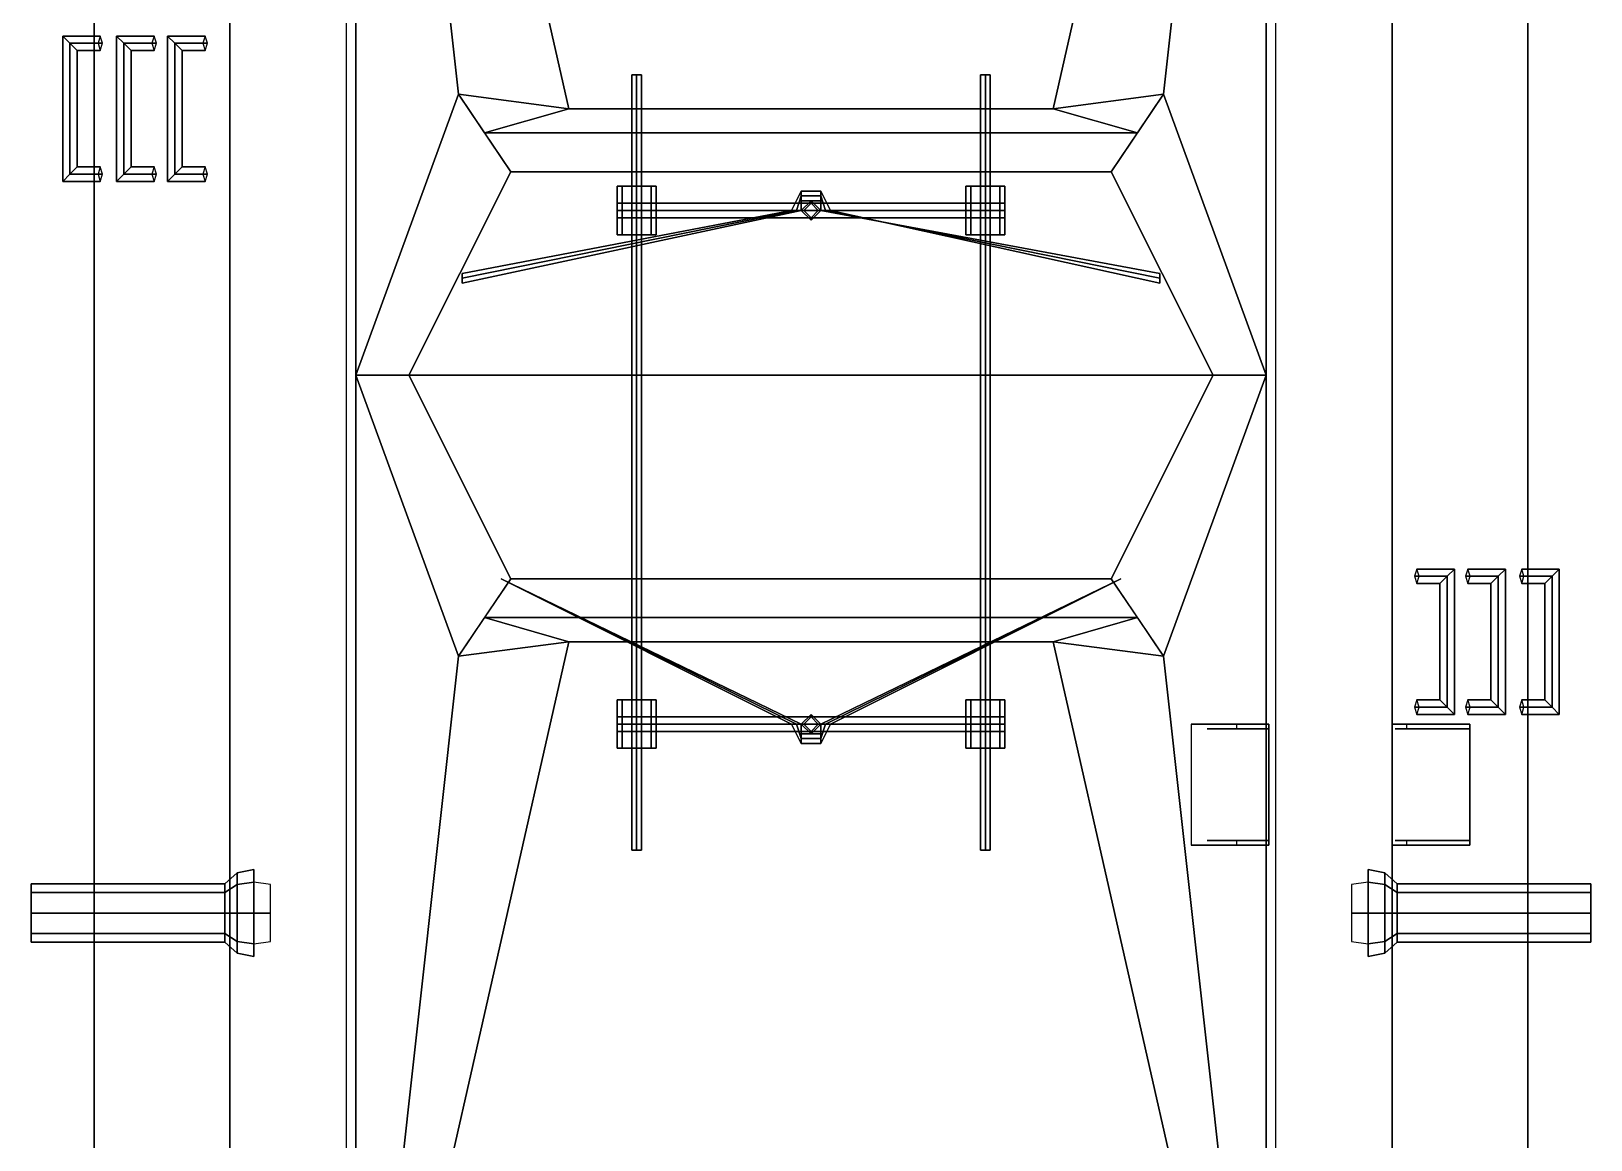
# Model space of a CAD drawing. Header units: millimetres. Extents: x -1.6 to 3, y -4.5 to 11.
# Drawn here: x -1.61 to 1.61, y -1.578 to 0.71 of the extents above; entities that cross this region are included whole.
import ezdxf

# ---------------------------------------------------------------- set-up
doc = ezdxf.new("R2010")
doc.units = ezdxf.units.MM
for name, color, linetype in [('gun', 1, 'Continuous'), ('ladder', 3, 'Continuous'), ('sleeve', 5, 'Continuous')]:
    doc.layers.add(name, color=color, linetype=linetype)

msp = doc.modelspace()

# ---------------------------------------------------------------- linework, layer by layer
for points in [[(-1.2, 3.88, 1.45), (-1.48, 4.3, 0.57), (-1.48, -4.3, 0.57), (-1.2, -3.88, 1.45)], [(-1.48, -4.3, 0.57), (-1.48, 4.3, 0.57), (-0.96, 2.52, 0.09), (-0.96, -2.52, 0.09)], [(0.96, 2.52, 0.09), (1.48, 4.3, 0.57), (1.48, -4.3, 0.57), (0.96, -2.52, 0.09)], [(1.48, -4.3, 0.57), (1.48, 4.3, 0.57), (1.2, 3.88, 1.45), (1.2, -3.88, 1.45)], [(-1.2, -3.88, 1.45), (-0.94, -2.49, 1.71), (-0.94, 2.49, 1.71), (-1.2, 3.88, 1.45)], [(0.94, 2.49, 1.71), (0.94, -2.49, 1.71), (1.2, -3.88, 1.45), (1.2, 3.88, 1.45)], [(0.5, 0.55, 1.98), (0.94, 2.49, 1.71), (-0.94, 2.49, 1.71), (-0.5, 0.55, 1.98)], [(-0.94, 2.49, 1.71), (-0.94, 0, 1.71), (-0.7281, 0.58, 1.84)], [(-0.94, 2.49, 1.71), (-0.7281, 0.58, 1.84), (-0.5, 0.55, 1.98)], [(0.5, 0.55, 1.98), (0.7281, 0.58, 1.84), (0.94, 2.49, 1.71), (0.5, 0.55, 1.98)], [(0.7281, 0.58, 1.84), (0.94, 0, 1.71), (0.94, 2.49, 1.71), (0.7281, 0.58, 1.84)], [(-0.36, 0.62, 3.56), (-0.37, 0.62, 3.55), (-0.37, -0.98, 3.55), (-0.36, -0.98, 3.56)], [(-0.37, 0.62, 3.55), (-0.36, 0.62, 3.54), (-0.36, -0.98, 3.54), (-0.37, -0.98, 3.55)], [(-0.35, 0.62, 3.55), (-0.36, 0.62, 3.56), (-0.36, -0.98, 3.56), (-0.35, -0.98, 3.55)], [(-0.36, 0.62, 3.54), (-0.35, 0.62, 3.55), (-0.35, -0.98, 3.55), (-0.36, -0.98, 3.54)], [(0.36, 0.62, 3.56), (0.35, 0.62, 3.55), (0.35, -0.98, 3.55), (0.36, -0.98, 3.56)], [(0.35, 0.62, 3.55), (0.36, 0.62, 3.54), (0.36, -0.98, 3.54), (0.35, -0.98, 3.55)], [(0.37, 0.62, 3.55), (0.36, 0.62, 3.56), (0.36, -0.98, 3.56), (0.37, -0.98, 3.55)], [(0.36, 0.62, 3.54), (0.37, 0.62, 3.55), (0.37, -0.98, 3.55), (0.36, -0.98, 3.54)], [(-0.7281, 0.58, 1.84), (-0.94, 0, 1.71), (-0.83, 0, 2.72), (-0.62, 0.42, 2.72)], [(-0.6741, 0.5, 2.28), (-0.5, 0.55, 1.98), (-0.7281, 0.58, 1.84), (-0.6741, 0.5, 2.28)], [(0.5, 0.55, 1.98), (0.5, 0.55, 1.98), (0.6741, 0.5, 2.28), (0.7281, 0.58, 1.84)], [(0.83, 0, 2.72), (0.94, 0, 1.71), (0.7281, 0.58, 1.84), (0.62, 0.42, 2.72)], [(-0.5, 0.55, 1.98), (-0.6741, 0.5, 2.28), (0.6741, 0.5, 2.28), (0.5, 0.55, 1.98)], [(-0.6741, 0.5, 2.28), (-0.62, 0.42, 2.72), (0.62, 0.42, 2.72), (0.6741, 0.5, 2.28)], [(-0.62, 0.42, 2.72), (-0.83, 0, 2.72), (0.83, 0, 2.72), (0.62, 0.42, 2.72)], [(-0.33, 0.39, 3.54), (-0.32, 0.39, 3.46), (-0.4, 0.39, 3.46), (-0.39, 0.39, 3.54)], [(-0.4, 0.39, 3.46), (-0.4, 0.29, 3.46), (-0.39, 0.29, 3.54), (-0.39, 0.39, 3.54)], [(-0.32, 0.39, 3.46), (-0.32, 0.29, 3.46), (-0.4, 0.29, 3.46), (-0.4, 0.39, 3.46)], [(-0.39, 0.39, 3.54), (-0.39, 0.29, 3.54), (-0.33, 0.29, 3.54), (-0.33, 0.39, 3.54)], [(-0.33, 0.29, 3.54), (-0.32, 0.29, 3.46), (-0.32, 0.39, 3.46), (-0.33, 0.39, 3.54)], [(0.32, 0.39, 3.46), (0.32, 0.29, 3.46), (0.33, 0.29, 3.54), (0.33, 0.39, 3.54)], [(0.39, 0.39, 3.54), (0.4, 0.39, 3.46), (0.32, 0.39, 3.46), (0.33, 0.39, 3.54)], [(0.4, 0.39, 3.46), (0.4, 0.29, 3.46), (0.32, 0.29, 3.46), (0.32, 0.39, 3.46)], [(0.33, 0.39, 3.54), (0.33, 0.29, 3.54), (0.39, 0.29, 3.54), (0.39, 0.39, 3.54)], [(0.39, 0.29, 3.54), (0.4, 0.29, 3.46), (0.4, 0.39, 3.46), (0.39, 0.39, 3.54)], [(0.4, 0.34, 3.465), (0.4, 0.355, 3.45), (-0.4, 0.355, 3.45), (-0.4, 0.34, 3.465)], [(0.4, 0.355, 3.45), (0.4, 0.34, 3.435), (-0.4, 0.34, 3.435), (-0.4, 0.355, 3.45)], [(-0.4, 0.34, 3.465), (-0.4, 0.355, 3.45), (-0.4, 0.34, 3.435), (-0.4, 0.325, 3.45)], [(-0.02, 0.37, 2.91), (-0.02, 0.38, 2.9), (-0.04, 0.34, 2.88), (-0.03, 0.34, 2.89)], [(-0.02, 0.38, 2.9), (-0.02, 0.37, 2.89), (-0.03, 0.34, 2.87), (-0.04, 0.34, 2.88)], [(-0.02, 0.36, 2.9), (-0.02, 0.37, 2.91), (-0.03, 0.34, 2.89), (-0.02, 0.34, 2.88)], [(-0.02, 0.37, 2.89), (-0.02, 0.36, 2.9), (-0.02, 0.34, 2.88), (-0.03, 0.34, 2.87)], [(0.02, 0.37, 2.91), (0.02, 0.38, 2.9), (-0.02, 0.38, 2.9), (-0.02, 0.37, 2.91)], [(0.02, 0.38, 2.9), (0.02, 0.37, 2.89), (-0.02, 0.37, 2.89), (-0.02, 0.38, 2.9)], [(0.02, 0.36, 2.9), (0.02, 0.37, 2.91), (-0.02, 0.37, 2.91), (-0.02, 0.36, 2.9)], [(0.02, 0.37, 2.89), (0.02, 0.36, 2.9), (-0.02, 0.36, 2.9), (-0.02, 0.37, 2.89)], [(0, 0.36, 2.72), (-0.02, 0.34, 2.72), (-0.0151, 0.34, 3.435), (0, 0.355, 3.45)], [(0.02, 0.34, 2.72), (0, 0.36, 2.72), (0, 0.355, 3.45), (0.0151, 0.34, 3.435)], [(0.02, 0.37, 2.89), (0.02, 0.38, 2.9), (0.04, 0.34, 2.88), (0.03, 0.34, 2.87)], [(0.02, 0.38, 2.9), (0.02, 0.37, 2.91), (0.03, 0.34, 2.89), (0.04, 0.34, 2.88)], [(0.02, 0.36, 2.9), (0.02, 0.37, 2.89), (0.03, 0.34, 2.87), (0.02, 0.34, 2.88)], [(0.02, 0.37, 2.91), (0.02, 0.36, 2.9), (0.02, 0.34, 2.88), (0.03, 0.34, 2.89)], [(0.4, 0.325, 3.45), (0.4, 0.34, 3.435), (0.4, 0.355, 3.45), (0.4, 0.34, 3.465)], [(-0.02, 0.34, 2.88), (-0.03, 0.34, 2.89), (-0.72, 0.2, 2.73), (-0.72, 0.19, 2.72)], [(-0.03, 0.34, 2.89), (-0.04, 0.34, 2.88), (-0.72, 0.21, 2.72), (-0.72, 0.2, 2.73)], [(-0.04, 0.34, 2.88), (-0.03, 0.34, 2.87), (-0.72, 0.2, 2.71), (-0.72, 0.21, 2.72)], [(-0.03, 0.34, 2.87), (-0.02, 0.34, 2.88), (-0.72, 0.19, 2.72), (-0.72, 0.2, 2.71)], [(0.4, 0.325, 3.45), (0.4, 0.34, 3.465), (-0.4, 0.34, 3.465), (-0.4, 0.325, 3.45)], [(0.4, 0.34, 3.435), (0.4, 0.325, 3.45), (-0.4, 0.325, 3.45), (-0.4, 0.34, 3.435)], [(-0.02, 0.34, 2.72), (0, 0.32, 2.72), (0, 0.325, 3.45), (-0.0151, 0.34, 3.435)], [(0, 0.32, 2.72), (0.02, 0.34, 2.72), (0.0151, 0.34, 3.435), (0, 0.325, 3.45)], [(0.02, 0.34, 2.88), (0.03, 0.34, 2.89), (0.72, 0.2, 2.73), (0.72, 0.21, 2.72)], [(0.03, 0.34, 2.87), (0.02, 0.34, 2.88), (0.72, 0.21, 2.72), (0.72, 0.2, 2.71)], [(0.03, 0.34, 2.89), (0.04, 0.34, 2.88), (0.72, 0.19, 2.72), (0.72, 0.2, 2.73)], [(0.04, 0.34, 2.88), (0.03, 0.34, 2.87), (0.72, 0.2, 2.71), (0.72, 0.19, 2.72)], [(-0.39, 0.29, 3.54), (-0.4, 0.29, 3.46), (-0.32, 0.29, 3.46), (-0.33, 0.29, 3.54)], [(0.33, 0.29, 3.54), (0.32, 0.29, 3.46), (0.4, 0.29, 3.46), (0.39, 0.29, 3.54)], [(-0.7281, -0.58, 1.84), (-0.94, 0, 1.71), (-0.94, -2.49, 1.71), (-0.7281, -0.58, 1.84)], [(-0.83, 0, 2.72), (-0.94, 0, 1.71), (-0.7281, -0.58, 1.84), (-0.62, -0.42, 2.72)], [(0.62, -0.42, 2.72), (0.83, 0, 2.72), (-0.83, 0, 2.72), (-0.62, -0.42, 2.72)], [(0.7281, -0.58, 1.84), (0.94, 0, 1.71), (0.83, 0, 2.72), (0.62, -0.42, 2.72)], [(0.94, -2.49, 1.71), (0.94, 0, 1.71), (0.7281, -0.58, 1.84)], [(0.6741, -0.5, 2.28), (0.62, -0.42, 2.72), (-0.62, -0.42, 2.72), (-0.6741, -0.5, 2.28)], [(-0.02, -0.72, 2.88), (-0.03, -0.72, 2.89), (-0.64, -0.42, 2.55), (-0.64, -0.42, 2.54)], [(-0.03, -0.72, 2.89), (-0.04, -0.72, 2.88), (-0.64, -0.42, 2.54), (-0.64, -0.42, 2.55)], [(-0.04, -0.72, 2.88), (-0.03, -0.72, 2.87), (-0.64, -0.42, 2.53), (-0.64, -0.42, 2.54)], [(-0.03, -0.72, 2.87), (-0.02, -0.72, 2.88), (-0.64, -0.42, 2.54), (-0.64, -0.42, 2.53)], [(0.02, -0.72, 2.88), (0.03, -0.72, 2.89), (0.64, -0.42, 2.55), (0.64, -0.42, 2.54)], [(0.03, -0.72, 2.87), (0.02, -0.72, 2.88), (0.64, -0.42, 2.54), (0.64, -0.42, 2.53)], [(0.03, -0.72, 2.89), (0.04, -0.72, 2.88), (0.64, -0.42, 2.54), (0.64, -0.42, 2.55)], [(0.04, -0.72, 2.88), (0.03, -0.72, 2.87), (0.64, -0.42, 2.53), (0.64, -0.42, 2.54)], [(-0.5, -0.55, 1.98), (-0.5, -0.55, 1.98), (-0.6741, -0.5, 2.28), (-0.7281, -0.58, 1.84)], [(0.5, -0.55, 1.98), (0.6741, -0.5, 2.28), (-0.6741, -0.5, 2.28), (-0.5, -0.55, 1.98)], [(0.6741, -0.5, 2.28), (0.5, -0.55, 1.98), (0.7281, -0.58, 1.84), (0.6741, -0.5, 2.28)], [(-0.5, -0.55, 1.98), (-0.7281, -0.58, 1.84), (-0.94, -2.49, 1.71), (-0.5, -0.55, 1.98)], [(-0.5, -0.55, 1.98), (-0.94, -2.49, 1.71), (0.94, -2.49, 1.71), (0.5, -0.55, 1.98)], [(0.94, -2.49, 1.71), (0.7281, -0.58, 1.84), (0.5, -0.55, 1.98)], [(-0.33, -0.67, 3.54), (-0.32, -0.67, 3.46), (-0.4, -0.67, 3.46), (-0.39, -0.67, 3.54)], [(-0.39, -0.67, 3.54), (-0.4, -0.67, 3.46), (-0.4, -0.77, 3.46), (-0.39, -0.77, 3.54)], [(-0.4, -0.77, 3.46), (-0.4, -0.67, 3.46), (-0.32, -0.67, 3.46), (-0.32, -0.77, 3.46)], [(-0.33, -0.77, 3.54), (-0.33, -0.67, 3.54), (-0.39, -0.67, 3.54), (-0.39, -0.77, 3.54)], [(-0.32, -0.77, 3.46), (-0.32, -0.67, 3.46), (-0.33, -0.67, 3.54), (-0.33, -0.77, 3.54)], [(0.33, -0.67, 3.54), (0.32, -0.67, 3.46), (0.32, -0.77, 3.46), (0.33, -0.77, 3.54)], [(0.39, -0.67, 3.54), (0.4, -0.67, 3.46), (0.32, -0.67, 3.46), (0.33, -0.67, 3.54)], [(0.32, -0.77, 3.46), (0.32, -0.67, 3.46), (0.4, -0.67, 3.46), (0.4, -0.77, 3.46)], [(0.39, -0.77, 3.54), (0.39, -0.67, 3.54), (0.33, -0.67, 3.54), (0.33, -0.77, 3.54)], [(0.4, -0.77, 3.46), (0.4, -0.67, 3.46), (0.39, -0.67, 3.54), (0.39, -0.77, 3.54)], [(-0.4, -0.705, 3.45), (-0.4, -0.72, 3.435), (-0.4, -0.735, 3.45), (-0.4, -0.72, 3.465)], [(-0.4, -0.72, 3.435), (-0.4, -0.705, 3.45), (0.4, -0.705, 3.45), (0.4, -0.72, 3.435)], [(-0.4, -0.705, 3.45), (-0.4, -0.72, 3.465), (0.4, -0.72, 3.465), (0.4, -0.705, 3.45)], [(0, -0.7, 1.95), (-0.02, -0.72, 1.95), (-0.0151, -0.72, 3.435), (0, -0.705, 3.45)], [(0.02, -0.72, 1.95), (0, -0.7, 1.95), (0, -0.705, 3.45), (0.0151, -0.72, 3.435)], [(0.4, -0.72, 3.465), (0.4, -0.735, 3.45), (0.4, -0.72, 3.435), (0.4, -0.705, 3.45)], [(-0.4, -0.735, 3.45), (-0.4, -0.72, 3.435), (0.4, -0.72, 3.435), (0.4, -0.735, 3.45)], [(-0.4, -0.72, 3.465), (-0.4, -0.735, 3.45), (0.4, -0.735, 3.45), (0.4, -0.72, 3.465)], [(-0.02, -0.75, 2.89), (-0.02, -0.76, 2.9), (-0.04, -0.72, 2.88), (-0.03, -0.72, 2.87)], [(-0.02, -0.76, 2.9), (-0.02, -0.75, 2.91), (-0.03, -0.72, 2.89), (-0.04, -0.72, 2.88)], [(-0.02, -0.74, 2.9), (-0.02, -0.75, 2.89), (-0.03, -0.72, 2.87), (-0.02, -0.72, 2.88)], [(-0.02, -0.75, 2.91), (-0.02, -0.74, 2.9), (-0.02, -0.72, 2.88), (-0.03, -0.72, 2.89)], [(-0.02, -0.72, 1.95), (0, -0.74, 1.95), (0, -0.735, 3.45), (-0.0151, -0.72, 3.435)], [(-0.02, -0.74, 2.9), (-0.02, -0.75, 2.91), (0.02, -0.75, 2.91), (0.02, -0.74, 2.9)], [(-0.02, -0.75, 2.89), (-0.02, -0.74, 2.9), (0.02, -0.74, 2.9), (0.02, -0.75, 2.89)], [(0, -0.74, 1.95), (0.02, -0.72, 1.95), (0.0151, -0.72, 3.435), (0, -0.735, 3.45)], [(0.02, -0.74, 2.9), (0.02, -0.75, 2.91), (0.03, -0.72, 2.89), (0.02, -0.72, 2.88)], [(0.02, -0.75, 2.91), (0.02, -0.76, 2.9), (0.04, -0.72, 2.88), (0.03, -0.72, 2.89)], [(0.02, -0.76, 2.9), (0.02, -0.75, 2.89), (0.03, -0.72, 2.87), (0.04, -0.72, 2.88)], [(0.02, -0.75, 2.89), (0.02, -0.74, 2.9), (0.02, -0.72, 2.88), (0.03, -0.72, 2.87)], [(-0.39, -0.77, 3.54), (-0.4, -0.77, 3.46), (-0.32, -0.77, 3.46), (-0.33, -0.77, 3.54)], [(-0.02, -0.75, 2.91), (-0.02, -0.76, 2.9), (0.02, -0.76, 2.9), (0.02, -0.75, 2.91)], [(-0.02, -0.76, 2.9), (-0.02, -0.75, 2.89), (0.02, -0.75, 2.89), (0.02, -0.76, 2.9)], [(0.33, -0.77, 3.54), (0.32, -0.77, 3.46), (0.4, -0.77, 3.46), (0.39, -0.77, 3.54)]]:
    msp.add_3dface(points)
at = {"layer": 'gun'}
for points in [[(-1.61, -1.1524, 1.4824), (-1.61, -1.05, 1.44), (-1.61, -1.0676, 1.3976), (-1.61, -1.17, 1.44)], [(-1.61, -1.11, 1.5), (-1.61, -1.0676, 1.4824), (-1.61, -1.05, 1.44), (-1.61, -1.1524, 1.4824)], [(-1.21, -1.0676, 1.4824), (-1.21, -1.05, 1.44), (-1.61, -1.05, 1.44), (-1.61, -1.0676, 1.4824)], [(-1.21, -1.05, 1.44), (-1.21, -1.0676, 1.3976), (-1.61, -1.0676, 1.3976), (-1.61, -1.05, 1.44)], [(1.21, -1.05, 1.44), (1.21, -1.0676, 1.4824), (1.61, -1.0676, 1.4824), (1.61, -1.05, 1.44)], [(1.21, -1.0676, 1.3976), (1.21, -1.05, 1.44), (1.61, -1.05, 1.44), (1.61, -1.0676, 1.3976)], [(1.61, -1.0676, 1.4824), (1.61, -1.17, 1.44), (1.61, -1.1524, 1.3976), (1.61, -1.05, 1.44)], [(1.61, -1.05, 1.44), (1.61, -1.1524, 1.3976), (1.61, -1.11, 1.38), (1.61, -1.0676, 1.3976)], [(-1.61, -1.17, 1.44), (-1.61, -1.0676, 1.3976), (-1.61, -1.11, 1.38), (-1.61, -1.1524, 1.3976)], [(-1.21, -1.0676, 1.3976), (-1.21, -1.11, 1.38), (-1.61, -1.11, 1.38), (-1.61, -1.0676, 1.3976)], [(-1.21, -1.11, 1.5), (-1.21, -1.0676, 1.4824), (-1.61, -1.0676, 1.4824), (-1.61, -1.11, 1.5)], [(1.21, -1.11, 1.38), (1.21, -1.0676, 1.3976), (1.61, -1.0676, 1.3976), (1.61, -1.11, 1.38)], [(1.21, -1.0676, 1.4824), (1.21, -1.11, 1.5), (1.61, -1.11, 1.5), (1.61, -1.0676, 1.4824)], [(1.61, -1.11, 1.5), (1.61, -1.1524, 1.4824), (1.61, -1.17, 1.44), (1.61, -1.0676, 1.4824)], [(-1.21, -1.11, 1.38), (-1.21, -1.1524, 1.3976), (-1.61, -1.1524, 1.3976), (-1.61, -1.11, 1.38)], [(-1.21, -1.1524, 1.4824), (-1.21, -1.11, 1.5), (-1.61, -1.11, 1.5), (-1.61, -1.1524, 1.4824)], [(1.21, -1.1524, 1.3976), (1.21, -1.11, 1.38), (1.61, -1.11, 1.38), (1.61, -1.1524, 1.3976)], [(1.21, -1.11, 1.5), (1.21, -1.1524, 1.4824), (1.61, -1.1524, 1.4824), (1.61, -1.11, 1.5)], [(-1.21, -1.17, 1.44), (-1.21, -1.1524, 1.4824), (-1.61, -1.1524, 1.4824), (-1.61, -1.17, 1.44)], [(-1.21, -1.1524, 1.3976), (-1.21, -1.17, 1.44), (-1.61, -1.17, 1.44), (-1.61, -1.1524, 1.3976)], [(1.21, -1.1524, 1.4824), (1.21, -1.17, 1.44), (1.61, -1.17, 1.44), (1.61, -1.1524, 1.4824)], [(1.21, -1.17, 1.44), (1.21, -1.1524, 1.3976), (1.61, -1.1524, 1.3976), (1.61, -1.17, 1.44)]]:
    msp.add_3dface(points, dxfattribs=at)
at = {"layer": 'ladder'}
for points in [[(-1.545, 0.7, 0.61), (-1.53, 0.685, 0.625), (-1.4625, 0.685, 0.625), (-1.4673, 0.7, 0.61)], [(-1.53, 0.685, 0.595), (-1.545, 0.7, 0.61), (-1.4673, 0.7, 0.61), (-1.472, 0.685, 0.595)], [(-1.53, 0.685, 0.625), (-1.545, 0.7, 0.61), (-1.545, 0.4, 0.61), (-1.53, 0.415, 0.625)], [(-1.545, 0.7, 0.61), (-1.53, 0.685, 0.595), (-1.53, 0.415, 0.595), (-1.545, 0.4, 0.61)], [(-1.53, 0.685, 0.625), (-1.515, 0.67, 0.61), (-1.4673, 0.67, 0.61), (-1.4625, 0.685, 0.625)], [(-1.515, 0.67, 0.61), (-1.53, 0.685, 0.595), (-1.472, 0.685, 0.595), (-1.4673, 0.67, 0.61)], [(-1.515, 0.67, 0.61), (-1.53, 0.685, 0.625), (-1.53, 0.415, 0.625), (-1.515, 0.43, 0.61)], [(-1.53, 0.685, 0.595), (-1.515, 0.67, 0.61), (-1.515, 0.43, 0.61), (-1.53, 0.415, 0.595)], [(-1.4186, 0.685, 0.975), (-1.4336, 0.7, 0.96), (-1.4336, 0.4, 0.96), (-1.4186, 0.415, 0.975)], [(-1.4336, 0.7, 0.96), (-1.4186, 0.685, 0.945), (-1.4186, 0.415, 0.945), (-1.4336, 0.4, 0.96)], [(-1.4336, 0.7, 0.96), (-1.4186, 0.685, 0.975), (-1.3511, 0.685, 0.975), (-1.3559, 0.7, 0.96)], [(-1.4186, 0.685, 0.945), (-1.4336, 0.7, 0.96), (-1.3559, 0.7, 0.96), (-1.3607, 0.685, 0.945)], [(-1.4036, 0.67, 0.96), (-1.4186, 0.685, 0.975), (-1.4186, 0.415, 0.975), (-1.4036, 0.43, 0.96)], [(-1.4186, 0.685, 0.945), (-1.4036, 0.67, 0.96), (-1.4036, 0.43, 0.96), (-1.4186, 0.415, 0.945)], [(-1.4186, 0.685, 0.975), (-1.4036, 0.67, 0.96), (-1.3559, 0.67, 0.96), (-1.3511, 0.685, 0.975)], [(-1.4036, 0.67, 0.96), (-1.4186, 0.685, 0.945), (-1.3607, 0.685, 0.945), (-1.3559, 0.67, 0.96)], [(-1.3286, 0.7, 1.29), (-1.3136, 0.685, 1.305), (-1.2461, 0.685, 1.305), (-1.2509, 0.7, 1.29)], [(-1.3136, 0.685, 1.275), (-1.3286, 0.7, 1.29), (-1.2509, 0.7, 1.29), (-1.2557, 0.685, 1.275)], [(-1.3136, 0.685, 1.305), (-1.3286, 0.7, 1.29), (-1.3286, 0.4, 1.29), (-1.3136, 0.415, 1.305)], [(-1.3286, 0.7, 1.29), (-1.3136, 0.685, 1.275), (-1.3136, 0.415, 1.275), (-1.3286, 0.4, 1.29)], [(-1.3136, 0.685, 1.305), (-1.2986, 0.67, 1.29), (-1.2509, 0.67, 1.29), (-1.2461, 0.685, 1.305)], [(-1.2986, 0.67, 1.29), (-1.3136, 0.685, 1.275), (-1.2557, 0.685, 1.275), (-1.2509, 0.67, 1.29)], [(-1.2986, 0.67, 1.29), (-1.3136, 0.685, 1.305), (-1.3136, 0.415, 1.305), (-1.2986, 0.43, 1.29)], [(-1.3136, 0.685, 1.275), (-1.2986, 0.67, 1.29), (-1.2986, 0.43, 1.29), (-1.3136, 0.415, 1.275)], [(-1.515, 0.43, 0.61), (-1.53, 0.415, 0.625), (-1.4625, 0.415, 0.625), (-1.4673, 0.43, 0.61)], [(-1.53, 0.415, 0.595), (-1.515, 0.43, 0.61), (-1.4673, 0.43, 0.61), (-1.472, 0.415, 0.595)], [(-1.4036, 0.43, 0.96), (-1.4186, 0.415, 0.975), (-1.3511, 0.415, 0.975), (-1.3559, 0.43, 0.96)], [(-1.4186, 0.415, 0.945), (-1.4036, 0.43, 0.96), (-1.3559, 0.43, 0.96), (-1.3607, 0.415, 0.945)], [(-1.2986, 0.43, 1.29), (-1.3136, 0.415, 1.305), (-1.2461, 0.415, 1.305), (-1.2509, 0.43, 1.29)], [(-1.3136, 0.415, 1.275), (-1.2986, 0.43, 1.29), (-1.2509, 0.43, 1.29), (-1.2557, 0.415, 1.275)], [(-1.53, 0.415, 0.625), (-1.545, 0.4, 0.61), (-1.4673, 0.4, 0.61), (-1.4625, 0.415, 0.625)], [(-1.545, 0.4, 0.61), (-1.53, 0.415, 0.595), (-1.472, 0.415, 0.595), (-1.4673, 0.4, 0.61)], [(-1.4186, 0.415, 0.975), (-1.4336, 0.4, 0.96), (-1.3559, 0.4, 0.96), (-1.3511, 0.415, 0.975)], [(-1.4336, 0.4, 0.96), (-1.4186, 0.415, 0.945), (-1.3607, 0.415, 0.945), (-1.3559, 0.4, 0.96)], [(-1.3136, 0.415, 1.305), (-1.3286, 0.4, 1.29), (-1.2509, 0.4, 1.29), (-1.2461, 0.415, 1.305)], [(-1.3286, 0.4, 1.29), (-1.3136, 0.415, 1.275), (-1.2557, 0.415, 1.275), (-1.2509, 0.4, 1.29)], [(1.3136, -0.415, 1.305), (1.3286, -0.4, 1.29), (1.2509, -0.4, 1.29), (1.2461, -0.415, 1.305)], [(1.2986, -0.43, 1.29), (1.3136, -0.415, 1.305), (1.2461, -0.415, 1.305), (1.2509, -0.43, 1.29)], [(1.3286, -0.4, 1.29), (1.3136, -0.415, 1.275), (1.2557, -0.415, 1.275), (1.2509, -0.4, 1.29)], [(1.3136, -0.415, 1.275), (1.2986, -0.43, 1.29), (1.2509, -0.43, 1.29), (1.2557, -0.415, 1.275)], [(1.3136, -0.685, 1.275), (1.2986, -0.67, 1.29), (1.2986, -0.43, 1.29), (1.3136, -0.415, 1.275)], [(1.2986, -0.67, 1.29), (1.3136, -0.685, 1.305), (1.3136, -0.415, 1.305), (1.2986, -0.43, 1.29)], [(1.3286, -0.7, 1.29), (1.3136, -0.685, 1.275), (1.3136, -0.415, 1.275), (1.3286, -0.4, 1.29)], [(1.3136, -0.685, 1.305), (1.3286, -0.7, 1.29), (1.3286, -0.4, 1.29), (1.3136, -0.415, 1.305)], [(1.4186, -0.415, 0.975), (1.4336, -0.4, 0.96), (1.3559, -0.4, 0.96), (1.3511, -0.415, 0.975)], [(1.4036, -0.43, 0.96), (1.4186, -0.415, 0.975), (1.3511, -0.415, 0.975), (1.3559, -0.43, 0.96)], [(1.4336, -0.4, 0.96), (1.4186, -0.415, 0.945), (1.3607, -0.415, 0.945), (1.3559, -0.4, 0.96)], [(1.4186, -0.415, 0.945), (1.4036, -0.43, 0.96), (1.3559, -0.43, 0.96), (1.3607, -0.415, 0.945)], [(1.4186, -0.685, 0.945), (1.4036, -0.67, 0.96), (1.4036, -0.43, 0.96), (1.4186, -0.415, 0.945)], [(1.4036, -0.67, 0.96), (1.4186, -0.685, 0.975), (1.4186, -0.415, 0.975), (1.4036, -0.43, 0.96)], [(1.4336, -0.7, 0.96), (1.4186, -0.685, 0.945), (1.4186, -0.415, 0.945), (1.4336, -0.4, 0.96)], [(1.4186, -0.685, 0.975), (1.4336, -0.7, 0.96), (1.4336, -0.4, 0.96), (1.4186, -0.415, 0.975)], [(1.53, -0.415, 0.625), (1.545, -0.4, 0.61), (1.4673, -0.4, 0.61), (1.4625, -0.415, 0.625)], [(1.515, -0.43, 0.61), (1.53, -0.415, 0.625), (1.4625, -0.415, 0.625), (1.4673, -0.43, 0.61)], [(1.545, -0.4, 0.61), (1.53, -0.415, 0.595), (1.472, -0.415, 0.595), (1.4673, -0.4, 0.61)], [(1.53, -0.415, 0.595), (1.515, -0.43, 0.61), (1.4673, -0.43, 0.61), (1.472, -0.415, 0.595)], [(1.53, -0.685, 0.595), (1.515, -0.67, 0.61), (1.515, -0.43, 0.61), (1.53, -0.415, 0.595)], [(1.515, -0.67, 0.61), (1.53, -0.685, 0.625), (1.53, -0.415, 0.625), (1.515, -0.43, 0.61)], [(1.545, -0.7, 0.61), (1.53, -0.685, 0.595), (1.53, -0.415, 0.595), (1.545, -0.4, 0.61)], [(1.53, -0.685, 0.625), (1.545, -0.7, 0.61), (1.545, -0.4, 0.61), (1.53, -0.415, 0.625)], [(1.3136, -0.685, 1.305), (1.2986, -0.67, 1.29), (1.2509, -0.67, 1.29), (1.2461, -0.685, 1.305)], [(1.2986, -0.67, 1.29), (1.3136, -0.685, 1.275), (1.2557, -0.685, 1.275), (1.2509, -0.67, 1.29)], [(1.4186, -0.685, 0.975), (1.4036, -0.67, 0.96), (1.3559, -0.67, 0.96), (1.3511, -0.685, 0.975)], [(1.4036, -0.67, 0.96), (1.4186, -0.685, 0.945), (1.3607, -0.685, 0.945), (1.3559, -0.67, 0.96)], [(1.53, -0.685, 0.625), (1.515, -0.67, 0.61), (1.4673, -0.67, 0.61), (1.4625, -0.685, 0.625)], [(1.515, -0.67, 0.61), (1.53, -0.685, 0.595), (1.472, -0.685, 0.595), (1.4673, -0.67, 0.61)], [(1.3286, -0.7, 1.29), (1.3136, -0.685, 1.305), (1.2461, -0.685, 1.305), (1.2509, -0.7, 1.29)], [(1.3136, -0.685, 1.275), (1.3286, -0.7, 1.29), (1.2509, -0.7, 1.29), (1.2557, -0.685, 1.275)], [(1.4336, -0.7, 0.96), (1.4186, -0.685, 0.975), (1.3511, -0.685, 0.975), (1.3559, -0.7, 0.96)], [(1.4186, -0.685, 0.945), (1.4336, -0.7, 0.96), (1.3559, -0.7, 0.96), (1.3607, -0.685, 0.945)], [(1.545, -0.7, 0.61), (1.53, -0.685, 0.625), (1.4625, -0.685, 0.625), (1.4673, -0.7, 0.61)], [(1.53, -0.685, 0.595), (1.545, -0.7, 0.61), (1.4673, -0.7, 0.61), (1.472, -0.685, 0.595)], [(0.945, -0.72, 1.805), (0.945, -0.72, 1.785), (0.8178, -0.72, 1.785), (0.785, -0.72, 1.805)], [(0.945, -0.97, 1.805), (0.945, -0.72, 1.805), (0.785, -0.72, 1.805), (0.785, -0.97, 1.805)], [(0.8794, -0.72, 1.7472), (0.8178, -0.72, 1.785), (0.945, -0.72, 1.785), (0.8794, -0.72, 1.7472)], [(0.8794, -0.73, 1.7472), (0.945, -0.73, 1.785), (0.8178, -0.73, 1.785), (0.8794, -0.73, 1.7472)], [(0.8794, -0.72, 1.7472), (0.945, -0.72, 1.785), (0.945, -0.73, 1.785), (0.8794, -0.73, 1.7472)], [(0.945, -0.97, 1.785), (0.945, -0.72, 1.785), (0.945, -0.72, 1.805), (0.945, -0.97, 1.805)], [(1.36, -0.72, 1.45), (1.36, -0.72, 1.43), (1.2064, -0.72, 1.43), (1.2, -0.72, 1.45)], [(1.36, -0.97, 1.45), (1.36, -0.72, 1.45), (1.2, -0.72, 1.45), (1.2, -0.97, 1.45)], [(1.2302, -0.72, 1.3551), (1.2064, -0.72, 1.43), (1.36, -0.72, 1.43), (1.2302, -0.72, 1.3551)], [(1.2302, -0.73, 1.3551), (1.36, -0.73, 1.43), (1.2064, -0.73, 1.43), (1.2302, -0.73, 1.3551)], [(1.2302, -0.72, 1.3551), (1.36, -0.72, 1.43), (1.36, -0.73, 1.43), (1.2302, -0.73, 1.3551)], [(1.36, -0.97, 1.43), (1.36, -0.72, 1.43), (1.36, -0.72, 1.45), (1.36, -0.97, 1.45)], [(0.8794, -0.96, 1.7472), (0.8178, -0.96, 1.785), (0.945, -0.96, 1.785), (0.8794, -0.96, 1.7472)], [(0.8794, -0.96, 1.7472), (0.945, -0.96, 1.785), (0.945, -0.97, 1.785), (0.8794, -0.97, 1.7472)], [(1.2302, -0.96, 1.3551), (1.2064, -0.96, 1.43), (1.36, -0.96, 1.43), (1.2302, -0.96, 1.3551)], [(1.2302, -0.96, 1.3551), (1.36, -0.96, 1.43), (1.36, -0.97, 1.43), (1.2302, -0.97, 1.3551)], [(0.785, -0.97, 1.805), (0.8178, -0.97, 1.785), (0.945, -0.97, 1.785), (0.945, -0.97, 1.805)], [(0.8794, -0.97, 1.7472), (0.945, -0.97, 1.785), (0.8178, -0.97, 1.785), (0.8794, -0.97, 1.7472)], [(1.2, -0.97, 1.45), (1.2064, -0.97, 1.43), (1.36, -0.97, 1.43), (1.36, -0.97, 1.45)], [(1.2302, -0.97, 1.3551), (1.36, -0.97, 1.43), (1.2064, -0.97, 1.43), (1.2302, -0.97, 1.3551)]]:
    msp.add_3dface(points, dxfattribs=at)
at = {"layer": 'sleeve'}
for points in [[(-1.21, -1.0676, 1.4824), (-1.1844, -1.0512, 1.4988), (-1.1844, -1.0269, 1.44), (-1.21, -1.05, 1.44)], [(-1.21, -1.05, 1.44), (-1.1844, -1.0269, 1.44), (-1.1844, -1.0512, 1.3812), (-1.21, -1.0676, 1.3976)], [(-1.1844, -1.0512, 1.4988), (-1.15, -1.0464, 1.5036), (-1.15, -1.02, 1.44), (-1.1844, -1.0269, 1.44)], [(-1.1844, -1.0269, 1.44), (-1.15, -1.02, 1.44), (-1.15, -1.0464, 1.3764), (-1.1844, -1.0512, 1.3812)], [(1.1844, -1.0269, 1.44), (1.15, -1.02, 1.44), (1.15, -1.0464, 1.5036), (1.1844, -1.0512, 1.4988)], [(1.1844, -1.0512, 1.3812), (1.15, -1.0464, 1.3764), (1.15, -1.02, 1.44), (1.1844, -1.0269, 1.44)], [(1.21, -1.05, 1.44), (1.1844, -1.0269, 1.44), (1.1844, -1.0512, 1.4988), (1.21, -1.0676, 1.4824)], [(1.21, -1.0676, 1.3976), (1.1844, -1.0512, 1.3812), (1.1844, -1.0269, 1.44), (1.21, -1.05, 1.44)], [(-1.21, -1.0676, 1.3976), (-1.1844, -1.0512, 1.3812), (-1.1844, -1.11, 1.3569), (-1.21, -1.11, 1.38)], [(-1.21, -1.11, 1.5), (-1.1844, -1.11, 1.5231), (-1.1844, -1.0512, 1.4988), (-1.21, -1.0676, 1.4824)], [(-1.1844, -1.0512, 1.3812), (-1.15, -1.0464, 1.3764), (-1.15, -1.11, 1.35), (-1.1844, -1.11, 1.3569)], [(-1.1844, -1.11, 1.5231), (-1.15, -1.11, 1.53), (-1.15, -1.0464, 1.5036), (-1.1844, -1.0512, 1.4988)], [(-1.15, -1.11, 1.53), (-1.1156, -1.11, 1.5231), (-1.1156, -1.0512, 1.4988), (-1.15, -1.0464, 1.5036)], [(1.15, -1.0464, 1.5036), (1.1156, -1.0512, 1.4988), (1.1156, -1.11, 1.5231), (1.15, -1.11, 1.53)], [(1.1844, -1.11, 1.3569), (1.15, -1.11, 1.35), (1.15, -1.0464, 1.3764), (1.1844, -1.0512, 1.3812)], [(1.1844, -1.0512, 1.4988), (1.15, -1.0464, 1.5036), (1.15, -1.11, 1.53), (1.1844, -1.11, 1.5231)], [(1.21, -1.11, 1.38), (1.1844, -1.11, 1.3569), (1.1844, -1.0512, 1.3812), (1.21, -1.0676, 1.3976)], [(1.21, -1.0676, 1.4824), (1.1844, -1.0512, 1.4988), (1.1844, -1.11, 1.5231), (1.21, -1.11, 1.5)], [(-1.21, -1.11, 1.38), (-1.1844, -1.11, 1.3569), (-1.1844, -1.1688, 1.3812), (-1.21, -1.1524, 1.3976)], [(-1.21, -1.1524, 1.4824), (-1.1844, -1.1688, 1.4988), (-1.1844, -1.11, 1.5231), (-1.21, -1.11, 1.5)], [(-1.1844, -1.11, 1.3569), (-1.15, -1.11, 1.35), (-1.15, -1.1736, 1.3764), (-1.1844, -1.1688, 1.3812)], [(-1.1844, -1.1688, 1.4988), (-1.15, -1.1736, 1.5036), (-1.15, -1.11, 1.53), (-1.1844, -1.11, 1.5231)], [(-1.15, -1.1736, 1.5036), (-1.1156, -1.1688, 1.4988), (-1.1156, -1.11, 1.5231), (-1.15, -1.11, 1.53)], [(1.15, -1.11, 1.53), (1.1156, -1.11, 1.5231), (1.1156, -1.1688, 1.4988), (1.15, -1.1736, 1.5036)], [(1.1844, -1.1688, 1.3812), (1.15, -1.1736, 1.3764), (1.15, -1.11, 1.35), (1.1844, -1.11, 1.3569)], [(1.1844, -1.11, 1.5231), (1.15, -1.11, 1.53), (1.15, -1.1736, 1.5036), (1.1844, -1.1688, 1.4988)], [(1.21, -1.1524, 1.3976), (1.1844, -1.1688, 1.3812), (1.1844, -1.11, 1.3569), (1.21, -1.11, 1.38)], [(1.21, -1.11, 1.5), (1.1844, -1.11, 1.5231), (1.1844, -1.1688, 1.4988), (1.21, -1.1524, 1.4824)], [(-1.21, -1.17, 1.44), (-1.1844, -1.1931, 1.44), (-1.1844, -1.1688, 1.4988), (-1.21, -1.1524, 1.4824)], [(-1.21, -1.1524, 1.3976), (-1.1844, -1.1688, 1.3812), (-1.1844, -1.1931, 1.44), (-1.21, -1.17, 1.44)], [(1.21, -1.1524, 1.4824), (1.1844, -1.1688, 1.4988), (1.1844, -1.1931, 1.44), (1.21, -1.17, 1.44)], [(1.21, -1.17, 1.44), (1.1844, -1.1931, 1.44), (1.1844, -1.1688, 1.3812), (1.21, -1.1524, 1.3976)], [(-1.1844, -1.1931, 1.44), (-1.15, -1.2, 1.44), (-1.15, -1.1736, 1.5036), (-1.1844, -1.1688, 1.4988)], [(-1.1844, -1.1688, 1.3812), (-1.15, -1.1736, 1.3764), (-1.15, -1.2, 1.44), (-1.1844, -1.1931, 1.44)], [(1.1844, -1.1688, 1.4988), (1.15, -1.1736, 1.5036), (1.15, -1.2, 1.44), (1.1844, -1.1931, 1.44)], [(1.1844, -1.1931, 1.44), (1.15, -1.2, 1.44), (1.15, -1.1736, 1.3764), (1.1844, -1.1688, 1.3812)]]:
    msp.add_3dface(points, dxfattribs=at)

doc.saveas('drawing.dxf')
